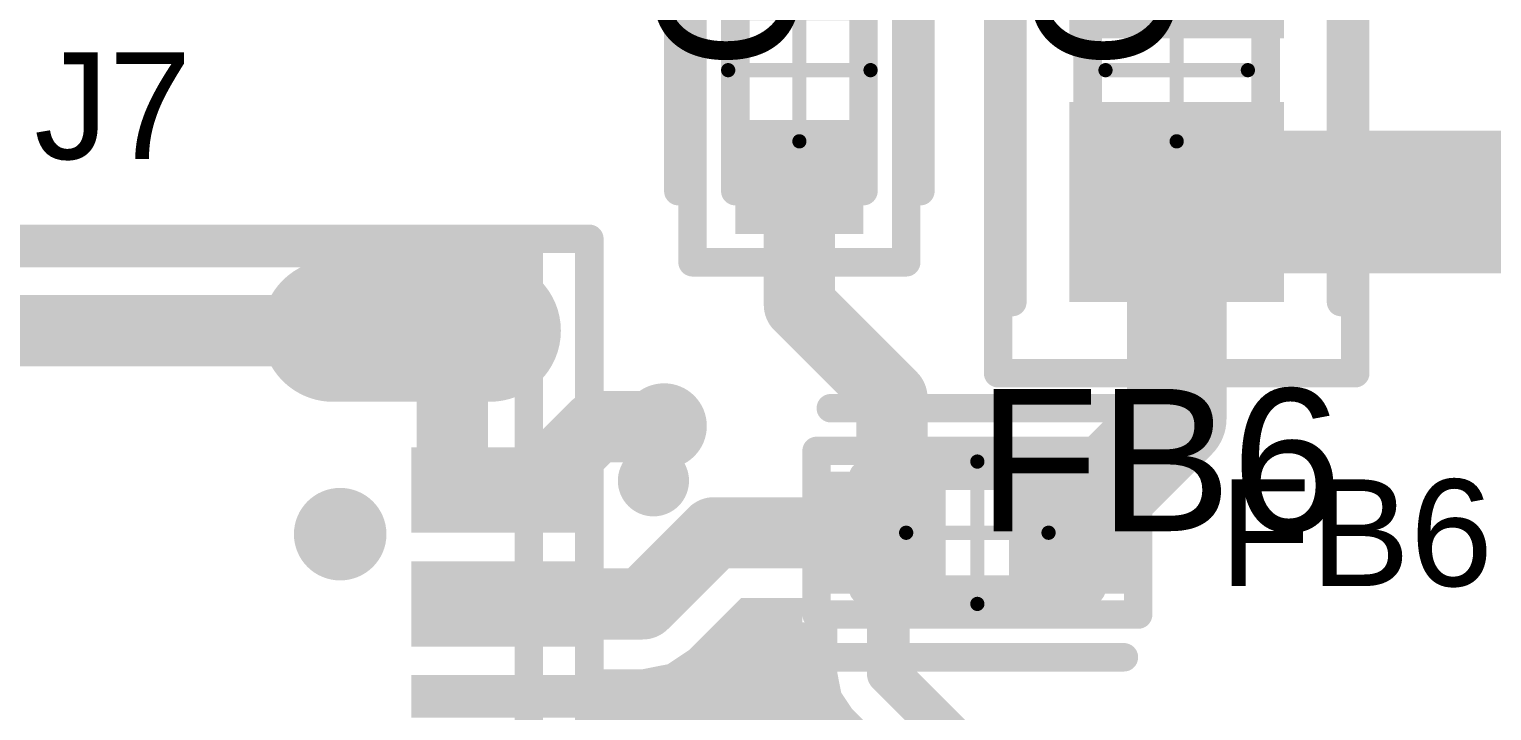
# Model space of a CAD drawing. Header units: inches. Extents: x -3 to 191, y -18 to 93.
# Drawn here: x 4.69 to 14.96, y 33.45 to 38.24 of the extents above; entities that cross this region are included whole.
import ezdxf

# ---------------------------------------------------------------- set-up
doc = ezdxf.new("R2010")
doc.units = ezdxf.units.IN
for name, color, linetype in [('Bottom Layer', 5, 'Continuous'), ('Bottom Solder', 6, 'Continuous'), ('GND 1', 90, 'Continuous'), ('GND 2', 156, 'Continuous'), ('Multi-Layer', 9, 'Continuous'), ('Pad Holes', 156, 'Continuous'), ('PWR', 16, 'Continuous'), ('Signal L4', 76, 'Continuous'), ('Top 3D Body', 56, 'Continuous'), ('Top Assembly', 216, 'Continuous'), ('Top Component Center', 56, 'Continuous'), ('Top Courtyard', 56, 'Continuous'), ('Top Layer', 1, 'Continuous'), ('Top Overlay', 2, 'Continuous'), ('Top Paste', 8, 'Continuous'), ('Top Solder', 216, 'Continuous'), ('Via Holes', 16, 'Continuous')]:
    doc.layers.add(name, color=color, linetype=linetype)
doc.styles.add('Arial', font='', dxfattribs={"height": 0.2})
doc.styles.get('Arial').set_extended_font_data('Arial')

# ---------------------------------------------------------------- blocks, each defined once
blk = doc.blocks.new('FP_USB4105_GF_A_MFG_318')
at = {"layer": 'Bottom Layer'}
h = blk.add_hatch(color=5, dxfattribs=at)
edge = h.paths.add_edge_path()
edge.add_arc((-4.32000025, 3.564999219999999), 0.499999, 90, 180)
edge.add_line((-4.81999925, 3.564999219999999), (-4.81999925, 2.46499634))
edge.add_arc((-4.32000025, 2.46499634), 0.499999, 180, 270)
edge.add_line((-4.32000025, 1.96499734), (-4.31999771, 1.96499734))
edge.add_arc((-4.31999771, 2.46499634), 0.499999, 270, 360)
edge.add_line((-3.81999871, 2.46499634), (-3.81999871, 3.564999219999999))
edge.add_arc((-4.31999771, 3.564999219999999), 0.499999, 0, 90)
edge.add_line((-4.31999771, 4.06499822), (-4.32000025, 4.06499822))
h = blk.add_hatch(color=5, dxfattribs=at)
edge = h.paths.add_edge_path()
edge.add_arc((-2.8899993, 2.51499878), 0.32500062, 0, 360)
at = {"layer": 'Bottom Solder'}
h = blk.add_hatch(color=6, dxfattribs=at)
edge = h.paths.add_edge_path()
edge.add_arc((-4.32000025, 3.564999219999999), 0.499999, 90, 180)
edge.add_line((-4.81999925, 3.564999219999999), (-4.81999925, 2.46499634))
edge.add_arc((-4.32000025, 2.46499634), 0.499999, 180, 270)
edge.add_line((-4.32000025, 1.96499734), (-4.31999771, 1.96499734))
edge.add_arc((-4.31999771, 2.46499634), 0.499999, 270, 360)
edge.add_line((-3.81999871, 2.46499634), (-3.81999871, 3.564999219999999))
edge.add_arc((-4.31999771, 3.564999219999999), 0.499999, 0, 90)
edge.add_line((-4.31999771, 4.06499822), (-4.32000025, 4.06499822))
h = blk.add_hatch(color=6, dxfattribs=at)
edge = h.paths.add_edge_path()
edge.add_arc((-2.8899993, 2.51499878), 0.32500062, 0, 360)
at = {"layer": 'GND 1'}
h = blk.add_hatch(color=90, dxfattribs=at)
edge = h.paths.add_edge_path()
edge.add_arc((-4.32000025, 3.564999219999999), 0.499999, 90, 180)
edge.add_line((-4.81999925, 3.564999219999999), (-4.81999925, 2.46499634))
edge.add_arc((-4.32000025, 2.46499634), 0.499999, 180, 270)
edge.add_line((-4.32000025, 1.96499734), (-4.31999771, 1.96499734))
edge.add_arc((-4.31999771, 2.46499634), 0.499999, 270, 360)
edge.add_line((-3.81999871, 2.46499634), (-3.81999871, 3.564999219999999))
edge.add_arc((-4.31999771, 3.564999219999999), 0.499999, 0, 90)
edge.add_line((-4.31999771, 4.06499822), (-4.32000025, 4.06499822))
h = blk.add_hatch(color=90, dxfattribs=at)
edge = h.paths.add_edge_path()
edge.add_arc((-2.8899993, 2.51499878), 0.32500062, 0, 360)
at = {"layer": 'GND 2'}
h = blk.add_hatch(color=156, dxfattribs=at)
edge = h.paths.add_edge_path()
edge.add_arc((-4.32000025, 3.564999219999999), 0.499999, 90, 180)
edge.add_line((-4.81999925, 3.564999219999999), (-4.81999925, 2.46499634))
edge.add_arc((-4.32000025, 2.46499634), 0.499999, 180, 270)
edge.add_line((-4.32000025, 1.96499734), (-4.31999771, 1.96499734))
edge.add_arc((-4.31999771, 2.46499634), 0.499999, 270, 360)
edge.add_line((-3.81999871, 2.46499634), (-3.81999871, 3.564999219999999))
edge.add_arc((-4.31999771, 3.564999219999999), 0.499999, 0, 90)
edge.add_line((-4.31999771, 4.06499822), (-4.32000025, 4.06499822))
h = blk.add_hatch(color=156, dxfattribs=at)
edge = h.paths.add_edge_path()
edge.add_arc((-2.8899993, 2.51499878), 0.32500062, 0, 360)
at = {"layer": 'Multi-Layer'}
h = blk.add_hatch(color=9, dxfattribs=at)
edge = h.paths.add_edge_path()
edge.add_arc((-4.32000025, 3.564999219999999), 0.499999, 90, 180)
edge.add_line((-4.81999925, 3.564999219999999), (-4.81999925, 2.46499634))
edge.add_arc((-4.32000025, 2.46499634), 0.499999, 180, 270)
edge.add_line((-4.32000025, 1.96499734), (-4.31999771, 1.96499734))
edge.add_arc((-4.31999771, 2.46499634), 0.499999, 270, 360)
edge.add_line((-3.81999871, 2.46499634), (-3.81999871, 3.564999219999999))
edge.add_arc((-4.31999771, 3.564999219999999), 0.499999, 0, 90)
edge.add_line((-4.31999771, 4.06499822), (-4.32000025, 4.06499822))
h = blk.add_hatch(color=9, dxfattribs=at)
edge = h.paths.add_edge_path()
edge.add_arc((-2.8899993, 2.51499878), 0.32500062, 0, 360)
at = {"layer": 'Pad Holes'}
h = blk.add_hatch(color=7, dxfattribs=at)
edge = h.paths.add_edge_path()
edge.add_arc((-4.319998979999999, 2.46499761), 0.2999994, 180, 360)
edge.add_line((-4.01999958, 2.46499761), (-4.01999958, 3.56499795))
edge.add_arc((-4.319998979999999, 3.56499795), 0.2999994, 0, 180)
edge.add_line((-4.619998379999999, 3.56499795), (-4.619998379999999, 2.46499761))
h = blk.add_hatch(color=7, dxfattribs=at)
edge = h.paths.add_edge_path()
edge.add_arc((-2.8899993, 2.51499878), 0.32500062, 0, 360)
at = {"layer": 'PWR'}
h = blk.add_hatch(color=16, dxfattribs=at)
edge = h.paths.add_edge_path()
edge.add_arc((-4.32000025, 3.564999219999999), 0.499999, 90, 180)
edge.add_line((-4.81999925, 3.564999219999999), (-4.81999925, 2.46499634))
edge.add_arc((-4.32000025, 2.46499634), 0.499999, 180, 270)
edge.add_line((-4.32000025, 1.96499734), (-4.31999771, 1.96499734))
edge.add_arc((-4.31999771, 2.46499634), 0.499999, 270, 360)
edge.add_line((-3.81999871, 2.46499634), (-3.81999871, 3.564999219999999))
edge.add_arc((-4.31999771, 3.564999219999999), 0.499999, 0, 90)
edge.add_line((-4.31999771, 4.06499822), (-4.32000025, 4.06499822))
h = blk.add_hatch(color=16, dxfattribs=at)
edge = h.paths.add_edge_path()
edge.add_arc((-2.8899993, 2.51499878), 0.32500062, 0, 360)
at = {"layer": 'Signal L4'}
h = blk.add_hatch(color=76, dxfattribs=at)
edge = h.paths.add_edge_path()
edge.add_arc((-4.32000025, 3.564999219999999), 0.499999, 90, 180)
edge.add_line((-4.81999925, 3.564999219999999), (-4.81999925, 2.46499634))
edge.add_arc((-4.32000025, 2.46499634), 0.499999, 180, 270)
edge.add_line((-4.32000025, 1.96499734), (-4.31999771, 1.96499734))
edge.add_arc((-4.31999771, 2.46499634), 0.499999, 270, 360)
edge.add_line((-3.81999871, 2.46499634), (-3.81999871, 3.564999219999999))
edge.add_arc((-4.31999771, 3.564999219999999), 0.499999, 0, 90)
edge.add_line((-4.31999771, 4.06499822), (-4.32000025, 4.06499822))
h = blk.add_hatch(color=76, dxfattribs=at)
edge = h.paths.add_edge_path()
edge.add_arc((-2.8899993, 2.51499878), 0.32500062, 0, 360)
at = {"layer": 'Top Layer'}
for points in [[(-3.50000062, 4.165000559999999), (-2.90000182, 4.165000559999999), (-2.90000182, 3.01500032), (-3.50000062, 3.01500032)], [(-2.69999968, 4.165000559999999), (-2.10000088, 4.165000559999999), (-2.10000088, 3.01500032), (-2.69999968, 3.01500032)], [(-1.89999874, 4.165000559999999), (-1.59999934, 4.165000559999999), (-1.59999934, 3.01500032), (-1.89999874, 3.01500032)]]:
    blk.add_hatch(color=1, dxfattribs=at).paths.add_polyline_path(points)
h = blk.add_hatch(color=1, dxfattribs=at)
edge = h.paths.add_edge_path()
edge.add_arc((-4.32000025, 3.564999219999999), 0.499999, 90, 180)
edge.add_line((-4.81999925, 3.564999219999999), (-4.81999925, 2.46499634))
edge.add_arc((-4.32000025, 2.46499634), 0.499999, 180, 270)
edge.add_line((-4.32000025, 1.96499734), (-4.31999771, 1.96499734))
edge.add_arc((-4.31999771, 2.46499634), 0.499999, 270, 360)
edge.add_line((-3.81999871, 2.46499634), (-3.81999871, 3.564999219999999))
edge.add_arc((-4.31999771, 3.564999219999999), 0.499999, 0, 90)
edge.add_line((-4.31999771, 4.06499822), (-4.32000025, 4.06499822))
h = blk.add_hatch(color=1, dxfattribs=at)
edge = h.paths.add_edge_path()
edge.add_arc((-2.8899993, 2.51499878), 0.32500062, 0, 360)
at = {"layer": 'Top Paste'}
for points in [[(-3.50000062, 4.165000559999999), (-2.90000182, 4.165000559999999), (-2.90000182, 3.01500032), (-3.50000062, 3.01500032)], [(-2.69999968, 4.165000559999999), (-2.10000088, 4.165000559999999), (-2.10000088, 3.01500032), (-2.69999968, 3.01500032)], [(-1.89999874, 4.165000559999999), (-1.59999934, 4.165000559999999), (-1.59999934, 3.01500032), (-1.89999874, 3.01500032)]]:
    blk.add_hatch(color=8, dxfattribs=at).paths.add_polyline_path(points)
at = {"layer": 'Top Solder'}
for points in [[(-3.50000062, 4.165000559999999), (-2.90000182, 4.165000559999999), (-2.90000182, 3.01500032), (-3.50000062, 3.01500032)], [(-2.69999968, 4.165000559999999), (-2.10000088, 4.165000559999999), (-2.10000088, 3.01500032), (-2.69999968, 3.01500032)], [(-1.89999874, 4.165000559999999), (-1.59999934, 4.165000559999999), (-1.59999934, 3.01500032), (-1.89999874, 3.01500032)]]:
    blk.add_hatch(color=216, dxfattribs=at).paths.add_polyline_path(points)
h = blk.add_hatch(color=216, dxfattribs=at)
edge = h.paths.add_edge_path()
edge.add_arc((-4.32000025, 3.564999219999999), 0.499999, 90, 180)
edge.add_line((-4.81999925, 3.564999219999999), (-4.81999925, 2.46499634))
edge.add_arc((-4.32000025, 2.46499634), 0.499999, 180, 270)
edge.add_line((-4.32000025, 1.96499734), (-4.31999771, 1.96499734))
edge.add_arc((-4.31999771, 2.46499634), 0.499999, 270, 360)
edge.add_line((-3.81999871, 2.46499634), (-3.81999871, 3.564999219999999))
edge.add_arc((-4.31999771, 3.564999219999999), 0.499999, 0, 90)
edge.add_line((-4.31999771, 4.06499822), (-4.32000025, 4.06499822))
h = blk.add_hatch(color=216, dxfattribs=at)
edge = h.paths.add_edge_path()
edge.add_arc((-2.8899993, 2.51499878), 0.32500062, 0, 360)
at = {"layer": 'Top 3D Body'}
for points in [[(-4.86499916, -3.83999994, 0.1999996, 0.1999996, 0), (-4.86499916, 3.83999994, 0.1999996, 0.1999996, 0)], [(4.86499916, 3.83999994, 0.1999996, 0.1999996, 0), (-4.86499916, 3.83999994, 0.1999996, 0.1999996, 0)]]:
    blk.add_lwpolyline(points, format="xyseb", dxfattribs=at)
blk.add_lwpolyline([(-4.91499906, 3.83999994, 0.0999998, 0.0999998, 1), (-4.81499926, 3.83999994, 0.0999998, 0.0999998, 1)], format="xyseb", close=True, dxfattribs=at)
blk.add_lwpolyline([(-4.91499906, 3.83999994, 0.0999998, 0.0999998, 1), (-4.81499926, 3.83999994, 0.0999998, 0.0999998, 1)], format="xyseb", close=True, dxfattribs=at)
at = {"layer": 'Top Assembly'}
for points in [[(-4.964998959999999, -3.93999974, 0.1999996, 0.1999996, 0), (-4.964998959999999, 4.265000359999999, 0.1999996, 0.1999996, 0)], [(4.964998959999999, 4.265000359999999, 0.1999996, 0.1999996, 0), (-4.964998959999999, 4.265000359999999, 0.1999996, 0.1999996, 0)]]:
    blk.add_lwpolyline(points, format="xyseb", dxfattribs=at)
blk.add_lwpolyline([(-5.01499886, 4.265000359999999, 0.0999998, 0.0999998, 1), (-4.91499906, 4.265000359999999, 0.0999998, 0.0999998, 1)], format="xyseb", close=True, dxfattribs=at)
blk.add_lwpolyline([(-5.01499886, 4.265000359999999, 0.0999998, 0.0999998, 1), (-4.91499906, 4.265000359999999, 0.0999998, 0.0999998, 1)], format="xyseb", close=True, dxfattribs=at)
at = {"layer": 'Top Courtyard'}
for points in [[(-4.964998959999999, -3.93999974, 0.1999996, 0.1999996, 0), (-4.964998959999999, 4.265000359999999, 0.1999996, 0.1999996, 0)], [(4.964998959999999, 4.265000359999999, 0.1999996, 0.1999996, 0), (-4.964998959999999, 4.265000359999999, 0.1999996, 0.1999996, 0)]]:
    blk.add_lwpolyline(points, format="xyseb", dxfattribs=at)
blk.add_lwpolyline([(-5.01499886, 4.265000359999999, 0.0999998, 0.0999998, 1), (-4.91499906, 4.265000359999999, 0.0999998, 0.0999998, 1)], format="xyseb", close=True, dxfattribs=at)
blk.add_lwpolyline([(-5.01499886, 4.265000359999999, 0.0999998, 0.0999998, 1), (-4.91499906, 4.265000359999999, 0.0999998, 0.0999998, 1)], format="xyseb", close=True, dxfattribs=at)
at = {"layer": 'Top Overlay'}
for points in [[(-3.1399988, 4.71499946, 0.2499995, 0.2499995, 1), (-3.390000839999999, 4.71499946, 0.2499995, 0.2499995, 1)], [(-3.45250008, 4.71499946, 0.12499848, 0.12499848, 1), (-3.3275016, 4.71499946, 0.12499848, 0.12499848, 1)], [(-3.20249804, 4.71499946, 0.12499848, 0.12499848, 1), (-3.07749956, 4.71499946, 0.12499848, 0.12499848, 1)], [(-4.91499906, 1.58999936, 0.0999998, 0.0999998, 1), (-4.81499926, 1.58999936, 0.0999998, 0.0999998, 1)]]:
    blk.add_lwpolyline(points, format="xyseb", close=True, dxfattribs=at)
blk.add_lwpolyline([(-4.86499916, 0.10999978, 0.1999996, 0.1999996, 0), (-4.86499916, 1.58999936, 0.1999996, 0.1999996, 0)], format="xyseb", dxfattribs=at)
blk = doc.blocks.new('FP_MPZ1608_0_8_IPC_C_325')
at = {"layer": 'Top Layer'}
for points in [[(-1.02911021, 0.4291101399999999), (-0.22305391, 0.4291101399999999), (-0.22305391, -0.4291101399999999), (-1.02911021, -0.4291101399999999)], [(0.22305391, 0.4291101399999999), (1.02911021, 0.4291101399999999), (1.02911021, -0.4291101399999999), (0.22305391, -0.4291101399999999)]]:
    blk.add_hatch(color=1, dxfattribs=at).paths.add_polyline_path(points)
at = {"layer": 'Top Paste'}
for points in [[(-1.02911021, 0.4291101399999999), (-0.22305391, 0.4291101399999999), (-0.22305391, -0.4291101399999999), (-1.02911021, -0.4291101399999999)], [(0.22305391, 0.4291101399999999), (1.02911021, 0.4291101399999999), (1.02911021, -0.4291101399999999), (0.22305391, -0.4291101399999999)]]:
    blk.add_hatch(color=8, dxfattribs=at).paths.add_polyline_path(points)
at = {"layer": 'Top Solder'}
for points in [[(-1.02911021, 0.4291101399999999), (-0.22305391, 0.4291101399999999), (-0.22305391, -0.4291101399999999), (-1.02911021, -0.4291101399999999)], [(0.22305391, 0.4291101399999999), (1.02911021, 0.4291101399999999), (1.02911021, -0.4291101399999999), (0.22305391, -0.4291101399999999)]]:
    blk.add_hatch(color=216, dxfattribs=at).paths.add_polyline_path(points)
at = {"layer": 'Top 3D Body'}
for points in [[(-0.8000009399999999, 0.3999992, 0.1999996, 0.1999996, 0), (0.8000009399999999, 0.3999992, 0.1999996, 0.1999996, 0)], [(-0.8000009399999999, -0.3999992, 0.1999996, 0.1999996, 0), (-0.8000009399999999, 0.3999992, 0.1999996, 0.1999996, 0)], [(0.8000009399999999, -0.3999992, 0.1999996, 0.1999996, 0), (0.8000009399999999, 0.3999992, 0.1999996, 0.1999996, 0)], [(-0.8000009399999999, -0.3999992, 0.1999996, 0.1999996, 0), (0.8000009399999999, -0.3999992, 0.1999996, 0.1999996, 0)]]:
    blk.add_lwpolyline(points, format="xyseb", dxfattribs=at)
for points in [[(-0.8500008399999999, 0.3999992, 0.0999998, 0.0999998, 1), (-0.75000104, 0.3999992, 0.0999998, 0.0999998, 1)], [(-0.8500008399999999, 0.3999992, 0.0999998, 0.0999998, 1), (-0.75000104, 0.3999992, 0.0999998, 0.0999998, 1)], [(0.75000104, 0.3999992, 0.0999998, 0.0999998, 1), (0.8500008399999999, 0.3999992, 0.0999998, 0.0999998, 1)], [(0.75000104, 0.3999992, 0.0999998, 0.0999998, 1), (0.8500008399999999, 0.3999992, 0.0999998, 0.0999998, 1)], [(-0.8500008399999999, -0.3999992, 0.0999998, 0.0999998, 1), (-0.75000104, -0.3999992, 0.0999998, 0.0999998, 1)], [(-0.8500008399999999, -0.3999992, 0.0999998, 0.0999998, 1), (-0.75000104, -0.3999992, 0.0999998, 0.0999998, 1)], [(0.75000104, -0.3999992, 0.0999998, 0.0999998, 1), (0.8500008399999999, -0.3999992, 0.0999998, 0.0999998, 1)], [(0.75000104, -0.3999992, 0.0999998, 0.0999998, 1), (0.8500008399999999, -0.3999992, 0.0999998, 0.0999998, 1)]]:
    blk.add_lwpolyline(points, format="xyseb", close=True, dxfattribs=at)
at = {"layer": 'Top Assembly'}
for points in [[(-1.12910874, 0.57500012, 0.1999996, 0.1999996, 0), (1.12910874, 0.57500012, 0.1999996, 0.1999996, 0)], [(-1.12910874, -0.57500012, 0.1999996, 0.1999996, 0), (-1.12910874, 0.57500012, 0.1999996, 0.1999996, 0)], [(1.12910874, -0.57500012, 0.1999996, 0.1999996, 0), (1.12910874, 0.57500012, 0.1999996, 0.1999996, 0)], [(-1.12910874, -0.57500012, 0.1999996, 0.1999996, 0), (1.12910874, -0.57500012, 0.1999996, 0.1999996, 0)]]:
    blk.add_lwpolyline(points, format="xyseb", dxfattribs=at)
for points in [[(-1.17910864, 0.57500012, 0.0999998, 0.0999998, 1), (-1.07910884, 0.57500012, 0.0999998, 0.0999998, 1)], [(-1.17910864, 0.57500012, 0.0999998, 0.0999998, 1), (-1.07910884, 0.57500012, 0.0999998, 0.0999998, 1)], [(1.07910884, 0.57500012, 0.0999998, 0.0999998, 1), (1.17910864, 0.57500012, 0.0999998, 0.0999998, 1)], [(1.07910884, 0.57500012, 0.0999998, 0.0999998, 1), (1.17910864, 0.57500012, 0.0999998, 0.0999998, 1)], [(-1.17910864, -0.57500012, 0.0999998, 0.0999998, 1), (-1.07910884, -0.57500012, 0.0999998, 0.0999998, 1)], [(-1.17910864, -0.57500012, 0.0999998, 0.0999998, 1), (-1.07910884, -0.57500012, 0.0999998, 0.0999998, 1)], [(1.07910884, -0.57500012, 0.0999998, 0.0999998, 1), (1.17910864, -0.57500012, 0.0999998, 0.0999998, 1)], [(1.07910884, -0.57500012, 0.0999998, 0.0999998, 1), (1.17910864, -0.57500012, 0.0999998, 0.0999998, 1)]]:
    blk.add_lwpolyline(points, format="xyseb", close=True, dxfattribs=at)
at = {"layer": 'Top Component Center'}
for points in [[(0, -0.499999, 0.0999998, 0.0999998, 0), (0, 0.499999, 0.0999998, 0.0999998, 0)], [(-0.499999, 0, 0.0999998, 0.0999998, 0), (0.499999, 0, 0.0999998, 0.0999998, 0)]]:
    blk.add_lwpolyline(points, format="xyseb", dxfattribs=at)
for points in [[(-0.02499868, 0.499999, 0.0499999, 0.0499999, 1), (0.02499868, 0.499999, 0.0499999, 0.0499999, 1)], [(-0.5249976799999999, 0, 0.0499999, 0.0499999, 1), (-0.47500032, 0, 0.0499999, 0.0499999, 1)], [(0.47500032, 0, 0.0499999, 0.0499999, 1), (0.5249976799999999, 0, 0.0499999, 0.0499999, 1)], [(-0.02499868, -0.499999, 0.0499999, 0.0499999, 1), (0.02499868, -0.499999, 0.0499999, 0.0499999, 1)]]:
    blk.add_lwpolyline(points, format="xyseb", close=True, dxfattribs=at)
at = {"layer": 'Top Courtyard'}
for points in [[(-1.12910874, 0.57500012, 0.1999996, 0.1999996, 0), (1.12910874, 0.57500012, 0.1999996, 0.1999996, 0)], [(-1.12910874, -0.57500012, 0.1999996, 0.1999996, 0), (-1.12910874, 0.57500012, 0.1999996, 0.1999996, 0)], [(1.12910874, -0.57500012, 0.1999996, 0.1999996, 0), (1.12910874, 0.57500012, 0.1999996, 0.1999996, 0)], [(-1.12910874, -0.57500012, 0.1999996, 0.1999996, 0), (1.12910874, -0.57500012, 0.1999996, 0.1999996, 0)]]:
    blk.add_lwpolyline(points, format="xyseb", dxfattribs=at)
for points in [[(-1.17910864, 0.57500012, 0.0999998, 0.0999998, 1), (-1.07910884, 0.57500012, 0.0999998, 0.0999998, 1)], [(-1.17910864, 0.57500012, 0.0999998, 0.0999998, 1), (-1.07910884, 0.57500012, 0.0999998, 0.0999998, 1)], [(1.07910884, 0.57500012, 0.0999998, 0.0999998, 1), (1.17910864, 0.57500012, 0.0999998, 0.0999998, 1)], [(1.07910884, 0.57500012, 0.0999998, 0.0999998, 1), (1.17910864, 0.57500012, 0.0999998, 0.0999998, 1)], [(-1.17910864, -0.57500012, 0.0999998, 0.0999998, 1), (-1.07910884, -0.57500012, 0.0999998, 0.0999998, 1)], [(-1.17910864, -0.57500012, 0.0999998, 0.0999998, 1), (-1.07910884, -0.57500012, 0.0999998, 0.0999998, 1)], [(1.07910884, -0.57500012, 0.0999998, 0.0999998, 1), (1.17910864, -0.57500012, 0.0999998, 0.0999998, 1)], [(1.07910884, -0.57500012, 0.0999998, 0.0999998, 1), (1.17910864, -0.57500012, 0.0999998, 0.0999998, 1)]]:
    blk.add_lwpolyline(points, format="xyseb", close=True, dxfattribs=at)
at = {"layer": 'Top Overlay'}
for points in [[(-1.02910894, 0.87499952, 0.1999996, 0.1999996, 0), (1.02910894, 0.87499952, 0.1999996, 0.1999996, 0)], [(-1.02910894, -0.87499952, 0.1999996, 0.1999996, 0), (1.02910894, -0.87499952, 0.1999996, 0.1999996, 0)]]:
    blk.add_lwpolyline(points, format="xyseb", dxfattribs=at)
for points in [[(-1.07910884, 0.87499952, 0.0999998, 0.0999998, 1), (-0.97910904, 0.87499952, 0.0999998, 0.0999998, 1)], [(0.97910904, 0.87499952, 0.0999998, 0.0999998, 1), (1.07910884, 0.87499952, 0.0999998, 0.0999998, 1)], [(-1.07910884, -0.87499952, 0.0999998, 0.0999998, 1), (-0.97910904, -0.87499952, 0.0999998, 0.0999998, 1)], [(0.97910904, -0.87499952, 0.0999998, 0.0999998, 1), (1.07910884, -0.87499952, 0.0999998, 0.0999998, 1)]]:
    blk.add_lwpolyline(points, format="xyseb", close=True, dxfattribs=at)
at = {"layer": 'Top Assembly', "style": 'Arial'}
blk.add_text('FB6', height=1.00000054, rotation=360, dxfattribs=at).set_placement((-1.27e-05, 0.01108202))
blk = doc.blocks.new('FP_GRM21B_0_15_IPC_A_452')
at = {"layer": 'Top Layer'}
for points in [[(-1.62911155, 0.7541094899999999), (-0.22337649, 0.7541094899999999), (-0.22337649, -0.7541094899999999), (-1.62911155, -0.7541094899999999)], [(0.22337649, 0.7541094899999999), (1.62911155, 0.7541094899999999), (1.62911155, -0.7541094899999999), (0.22337649, -0.7541094899999999)]]:
    blk.add_hatch(color=1, dxfattribs=at).paths.add_polyline_path(points)
at = {"layer": 'Top Paste'}
for points in [[(-1.62911155, 0.7541094899999999), (-0.22337649, 0.7541094899999999), (-0.22337649, -0.7541094899999999), (-1.62911155, -0.7541094899999999)], [(0.22337649, 0.7541094899999999), (1.62911155, 0.7541094899999999), (1.62911155, -0.7541094899999999), (0.22337649, -0.7541094899999999)]]:
    blk.add_hatch(color=8, dxfattribs=at).paths.add_polyline_path(points)
at = {"layer": 'Top Solder'}
for points in [[(-1.62911155, 0.7541094899999999), (-0.22337649, 0.7541094899999999), (-0.22337649, -0.7541094899999999), (-1.62911155, -0.7541094899999999)], [(0.22337649, 0.7541094899999999), (1.62911155, 0.7541094899999999), (1.62911155, -0.7541094899999999), (0.22337649, -0.7541094899999999)]]:
    blk.add_hatch(color=216, dxfattribs=at).paths.add_polyline_path(points)
at = {"layer": 'Top 3D Body'}
for points in [[(-1.00000054, 0.62500002, 0.1999996, 0.1999996, 0), (1.00000054, 0.62500002, 0.1999996, 0.1999996, 0)], [(-1.00000054, 0.62500002, 0.1999996, 0.1999996, 0), (-1.00000054, -0.62500002, 0.1999996, 0.1999996, 0)], [(1.00000054, 0.62500002, 0.1999996, 0.1999996, 0), (1.00000054, -0.62500002, 0.1999996, 0.1999996, 0)], [(-1.00000054, -0.62500002, 0.1999996, 0.1999996, 0), (1.00000054, -0.62500002, 0.1999996, 0.1999996, 0)]]:
    blk.add_lwpolyline(points, format="xyseb", dxfattribs=at)
for points in [[(-1.05000044, 0.62500002, 0.0999998, 0.0999998, 1), (-0.95000064, 0.62500002, 0.0999998, 0.0999998, 1)], [(-1.05000044, 0.62500002, 0.0999998, 0.0999998, 1), (-0.95000064, 0.62500002, 0.0999998, 0.0999998, 1)], [(0.95000064, 0.62500002, 0.0999998, 0.0999998, 1), (1.05000044, 0.62500002, 0.0999998, 0.0999998, 1)], [(0.95000064, 0.62500002, 0.0999998, 0.0999998, 1), (1.05000044, 0.62500002, 0.0999998, 0.0999998, 1)], [(-1.05000044, -0.62500002, 0.0999998, 0.0999998, 1), (-0.95000064, -0.62500002, 0.0999998, 0.0999998, 1)], [(-1.05000044, -0.62500002, 0.0999998, 0.0999998, 1), (-0.95000064, -0.62500002, 0.0999998, 0.0999998, 1)], [(0.95000064, -0.62500002, 0.0999998, 0.0999998, 1), (1.05000044, -0.62500002, 0.0999998, 0.0999998, 1)], [(0.95000064, -0.62500002, 0.0999998, 0.0999998, 1), (1.05000044, -0.62500002, 0.0999998, 0.0999998, 1)]]:
    blk.add_lwpolyline(points, format="xyseb", close=True, dxfattribs=at)
at = {"layer": 'Top Assembly'}
for points in [[(-2.12910928, 1.25410976, 0.1999996, 0.1999996, 0), (2.12910928, 1.25410976, 0.1999996, 0.1999996, 0)], [(-2.12910928, 1.25410976, 0.1999996, 0.1999996, 0), (-2.12910928, -1.25410976, 0.1999996, 0.1999996, 0)], [(2.12910928, 1.25410976, 0.1999996, 0.1999996, 0), (2.12910928, -1.25410976, 0.1999996, 0.1999996, 0)], [(-2.12910928, -1.25410976, 0.1999996, 0.1999996, 0), (2.12910928, -1.25410976, 0.1999996, 0.1999996, 0)]]:
    blk.add_lwpolyline(points, format="xyseb", dxfattribs=at)
for points in [[(-2.17910918, 1.25410976, 0.0999998, 0.0999998, 1), (-2.07910938, 1.25410976, 0.0999998, 0.0999998, 1)], [(-2.17910918, 1.25410976, 0.0999998, 0.0999998, 1), (-2.07910938, 1.25410976, 0.0999998, 0.0999998, 1)], [(2.07910938, 1.25410976, 0.0999998, 0.0999998, 1), (2.17910918, 1.25410976, 0.0999998, 0.0999998, 1)], [(2.07910938, 1.25410976, 0.0999998, 0.0999998, 1), (2.17910918, 1.25410976, 0.0999998, 0.0999998, 1)], [(-2.17910918, -1.25410976, 0.0999998, 0.0999998, 1), (-2.07910938, -1.25410976, 0.0999998, 0.0999998, 1)], [(-2.17910918, -1.25410976, 0.0999998, 0.0999998, 1), (-2.07910938, -1.25410976, 0.0999998, 0.0999998, 1)], [(2.07910938, -1.25410976, 0.0999998, 0.0999998, 1), (2.17910918, -1.25410976, 0.0999998, 0.0999998, 1)], [(2.07910938, -1.25410976, 0.0999998, 0.0999998, 1), (2.17910918, -1.25410976, 0.0999998, 0.0999998, 1)]]:
    blk.add_lwpolyline(points, format="xyseb", close=True, dxfattribs=at)
at = {"layer": 'Top Component Center'}
for points in [[(0, 0.499999, 0.0999998, 0.0999998, 0), (0, -0.499999, 0.0999998, 0.0999998, 0)], [(-0.499999, 0, 0.0999998, 0.0999998, 0), (0.499999, 0, 0.0999998, 0.0999998, 0)]]:
    blk.add_lwpolyline(points, format="xyseb", dxfattribs=at)
for points in [[(-0.02499868, 0.499999, 0.0499999, 0.0499999, 1), (0.02499868, 0.499999, 0.0499999, 0.0499999, 1)], [(-0.5249976799999999, 0, 0.0499999, 0.0499999, 1), (-0.47500032, 0, 0.0499999, 0.0499999, 1)], [(0.47500032, 0, 0.0499999, 0.0499999, 1), (0.5249976799999999, 0, 0.0499999, 0.0499999, 1)], [(-0.02499868, -0.499999, 0.0499999, 0.0499999, 1), (0.02499868, -0.499999, 0.0499999, 0.0499999, 1)]]:
    blk.add_lwpolyline(points, format="xyseb", close=True, dxfattribs=at)
at = {"layer": 'Top Courtyard'}
for points in [[(-2.12910928, 1.25410976, 0.1999996, 0.1999996, 0), (2.12910928, 1.25410976, 0.1999996, 0.1999996, 0)], [(-2.12910928, 1.25410976, 0.1999996, 0.1999996, 0), (-2.12910928, -1.25410976, 0.1999996, 0.1999996, 0)], [(2.12910928, 1.25410976, 0.1999996, 0.1999996, 0), (2.12910928, -1.25410976, 0.1999996, 0.1999996, 0)], [(-2.12910928, -1.25410976, 0.1999996, 0.1999996, 0), (2.12910928, -1.25410976, 0.1999996, 0.1999996, 0)]]:
    blk.add_lwpolyline(points, format="xyseb", dxfattribs=at)
for points in [[(-2.17910918, 1.25410976, 0.0999998, 0.0999998, 1), (-2.07910938, 1.25410976, 0.0999998, 0.0999998, 1)], [(-2.17910918, 1.25410976, 0.0999998, 0.0999998, 1), (-2.07910938, 1.25410976, 0.0999998, 0.0999998, 1)], [(2.07910938, 1.25410976, 0.0999998, 0.0999998, 1), (2.17910918, 1.25410976, 0.0999998, 0.0999998, 1)], [(2.07910938, 1.25410976, 0.0999998, 0.0999998, 1), (2.17910918, 1.25410976, 0.0999998, 0.0999998, 1)], [(-2.17910918, -1.25410976, 0.0999998, 0.0999998, 1), (-2.07910938, -1.25410976, 0.0999998, 0.0999998, 1)], [(-2.17910918, -1.25410976, 0.0999998, 0.0999998, 1), (-2.07910938, -1.25410976, 0.0999998, 0.0999998, 1)], [(2.07910938, -1.25410976, 0.0999998, 0.0999998, 1), (2.17910918, -1.25410976, 0.0999998, 0.0999998, 1)], [(2.07910938, -1.25410976, 0.0999998, 0.0999998, 1), (2.17910918, -1.25410976, 0.0999998, 0.0999998, 1)]]:
    blk.add_lwpolyline(points, format="xyseb", close=True, dxfattribs=at)
at = {"layer": 'Top Overlay'}
for points in [[(-1.62911028, 1.15410996, 0.1999996, 0.1999996, 0), (1.62911028, 1.15410996, 0.1999996, 0.1999996, 0)], [(-1.62911028, -1.15410996, 0.1999996, 0.1999996, 0), (1.62911028, -1.15410996, 0.1999996, 0.1999996, 0)]]:
    blk.add_lwpolyline(points, format="xyseb", dxfattribs=at)
for points in [[(-1.67911018, 1.15410996, 0.0999998, 0.0999998, 1), (-1.57911038, 1.15410996, 0.0999998, 0.0999998, 1)], [(1.57911038, 1.15410996, 0.0999998, 0.0999998, 1), (1.67911018, 1.15410996, 0.0999998, 0.0999998, 1)], [(-1.67911018, -1.15410996, 0.0999998, 0.0999998, 1), (-1.57911038, -1.15410996, 0.0999998, 0.0999998, 1)], [(1.57911038, -1.15410996, 0.0999998, 0.0999998, 1), (1.67911018, -1.15410996, 0.0999998, 0.0999998, 1)]]:
    blk.add_lwpolyline(points, format="xyseb", close=True, dxfattribs=at)
at = {"layer": 'Top Assembly', "style": 'Arial'}
blk.add_text('C73', height=1.00000054, dxfattribs=at).set_placement((-1.27e-05, 0.0110871))
blk = doc.blocks.new('FP_CC0603_DA_MFG_453')
at = {"layer": 'Top Layer'}
for points in [[(-1.15000151, 0.45000037), (-0.35000057, 0.45000037), (-0.35000057, -0.45000037), (-1.15000151, -0.45000037)], [(0.35000057, 0.45000037), (1.15000151, 0.45000037), (1.15000151, -0.45000037), (0.35000057, -0.45000037)]]:
    blk.add_hatch(color=1, dxfattribs=at).paths.add_polyline_path(points)
at = {"layer": 'Top Paste'}
for points in [[(-1.15000151, 0.45000037), (-0.35000057, 0.45000037), (-0.35000057, -0.45000037), (-1.15000151, -0.45000037)], [(0.35000057, 0.45000037), (1.15000151, 0.45000037), (1.15000151, -0.45000037), (0.35000057, -0.45000037)]]:
    blk.add_hatch(color=8, dxfattribs=at).paths.add_polyline_path(points)
at = {"layer": 'Top Solder'}
for points in [[(-1.15000151, 0.45000037), (-0.35000057, 0.45000037), (-0.35000057, -0.45000037), (-1.15000151, -0.45000037)], [(0.35000057, 0.45000037), (1.15000151, 0.45000037), (1.15000151, -0.45000037), (0.35000057, -0.45000037)]]:
    blk.add_hatch(color=216, dxfattribs=at).paths.add_polyline_path(points)
at = {"layer": 'Top 3D Body'}
for points in [[(-0.8500008399999999, 0.4499991, 0.1999996, 0.1999996, 0), (0.8500008399999999, 0.4499991, 0.1999996, 0.1999996, 0)], [(-0.8500008399999999, 0.4499991, 0.1999996, 0.1999996, 0), (-0.8500008399999999, -0.4499991, 0.1999996, 0.1999996, 0)], [(0.8500008399999999, 0.4499991, 0.1999996, 0.1999996, 0), (0.8500008399999999, -0.4499991, 0.1999996, 0.1999996, 0)], [(-0.8500008399999999, -0.4499991, 0.1999996, 0.1999996, 0), (0.8500008399999999, -0.4499991, 0.1999996, 0.1999996, 0)]]:
    blk.add_lwpolyline(points, format="xyseb", dxfattribs=at)
for points in [[(-0.90000074, 0.4499991, 0.0999998, 0.0999998, 1), (-0.8000009399999999, 0.4499991, 0.0999998, 0.0999998, 1)], [(-0.90000074, 0.4499991, 0.0999998, 0.0999998, 1), (-0.8000009399999999, 0.4499991, 0.0999998, 0.0999998, 1)], [(0.8000009399999999, 0.4499991, 0.0999998, 0.0999998, 1), (0.90000074, 0.4499991, 0.0999998, 0.0999998, 1)], [(0.8000009399999999, 0.4499991, 0.0999998, 0.0999998, 1), (0.90000074, 0.4499991, 0.0999998, 0.0999998, 1)], [(-0.90000074, -0.4499991, 0.0999998, 0.0999998, 1), (-0.8000009399999999, -0.4499991, 0.0999998, 0.0999998, 1)], [(-0.90000074, -0.4499991, 0.0999998, 0.0999998, 1), (-0.8000009399999999, -0.4499991, 0.0999998, 0.0999998, 1)], [(0.8000009399999999, -0.4499991, 0.0999998, 0.0999998, 1), (0.90000074, -0.4499991, 0.0999998, 0.0999998, 1)], [(0.8000009399999999, -0.4499991, 0.0999998, 0.0999998, 1), (0.90000074, -0.4499991, 0.0999998, 0.0999998, 1)]]:
    blk.add_lwpolyline(points, format="xyseb", close=True, dxfattribs=at)
at = {"layer": 'Top Assembly'}
for points in [[(-1.34999984, 0.75000104, 0.1999996, 0.1999996, 0), (1.34999984, 0.75000104, 0.1999996, 0.1999996, 0)], [(-1.34999984, 0.75000104, 0.1999996, 0.1999996, 0), (-1.34999984, -0.75000104, 0.1999996, 0.1999996, 0)], [(1.34999984, 0.75000104, 0.1999996, 0.1999996, 0), (1.34999984, -0.75000104, 0.1999996, 0.1999996, 0)], [(-1.34999984, -0.75000104, 0.1999996, 0.1999996, 0), (1.34999984, -0.75000104, 0.1999996, 0.1999996, 0)]]:
    blk.add_lwpolyline(points, format="xyseb", dxfattribs=at)
for points in [[(-1.39999974, 0.75000104, 0.0999998, 0.0999998, 1), (-1.29999994, 0.75000104, 0.0999998, 0.0999998, 1)], [(-1.39999974, 0.75000104, 0.0999998, 0.0999998, 1), (-1.29999994, 0.75000104, 0.0999998, 0.0999998, 1)], [(1.29999994, 0.75000104, 0.0999998, 0.0999998, 1), (1.39999974, 0.75000104, 0.0999998, 0.0999998, 1)], [(1.29999994, 0.75000104, 0.0999998, 0.0999998, 1), (1.39999974, 0.75000104, 0.0999998, 0.0999998, 1)], [(-1.39999974, -0.75000104, 0.0999998, 0.0999998, 1), (-1.29999994, -0.75000104, 0.0999998, 0.0999998, 1)], [(-1.39999974, -0.75000104, 0.0999998, 0.0999998, 1), (-1.29999994, -0.75000104, 0.0999998, 0.0999998, 1)], [(1.29999994, -0.75000104, 0.0999998, 0.0999998, 1), (1.39999974, -0.75000104, 0.0999998, 0.0999998, 1)], [(1.29999994, -0.75000104, 0.0999998, 0.0999998, 1), (1.39999974, -0.75000104, 0.0999998, 0.0999998, 1)]]:
    blk.add_lwpolyline(points, format="xyseb", close=True, dxfattribs=at)
at = {"layer": 'Top Component Center'}
for points in [[(0, 0.499999, 0.0999998, 0.0999998, 0), (0, -0.499999, 0.0999998, 0.0999998, 0)], [(-0.499999, 0, 0.0999998, 0.0999998, 0), (0.499999, 0, 0.0999998, 0.0999998, 0)]]:
    blk.add_lwpolyline(points, format="xyseb", dxfattribs=at)
for points in [[(-0.02499868, 0.499999, 0.0499999, 0.0499999, 1), (0.02499868, 0.499999, 0.0499999, 0.0499999, 1)], [(-0.5249976799999999, 0, 0.0499999, 0.0499999, 1), (-0.47500032, 0, 0.0499999, 0.0499999, 1)], [(0.47500032, 0, 0.0499999, 0.0499999, 1), (0.5249976799999999, 0, 0.0499999, 0.0499999, 1)], [(-0.02499868, -0.499999, 0.0499999, 0.0499999, 1), (0.02499868, -0.499999, 0.0499999, 0.0499999, 1)]]:
    blk.add_lwpolyline(points, format="xyseb", close=True, dxfattribs=at)
at = {"layer": 'Top Courtyard'}
for points in [[(-1.34999984, 0.75000104, 0.1999996, 0.1999996, 0), (1.34999984, 0.75000104, 0.1999996, 0.1999996, 0)], [(-1.34999984, 0.75000104, 0.1999996, 0.1999996, 0), (-1.34999984, -0.75000104, 0.1999996, 0.1999996, 0)], [(1.34999984, 0.75000104, 0.1999996, 0.1999996, 0), (1.34999984, -0.75000104, 0.1999996, 0.1999996, 0)], [(-1.34999984, -0.75000104, 0.1999996, 0.1999996, 0), (1.34999984, -0.75000104, 0.1999996, 0.1999996, 0)]]:
    blk.add_lwpolyline(points, format="xyseb", dxfattribs=at)
for points in [[(-1.39999974, 0.75000104, 0.0999998, 0.0999998, 1), (-1.29999994, 0.75000104, 0.0999998, 0.0999998, 1)], [(-1.39999974, 0.75000104, 0.0999998, 0.0999998, 1), (-1.29999994, 0.75000104, 0.0999998, 0.0999998, 1)], [(1.29999994, 0.75000104, 0.0999998, 0.0999998, 1), (1.39999974, 0.75000104, 0.0999998, 0.0999998, 1)], [(1.29999994, 0.75000104, 0.0999998, 0.0999998, 1), (1.39999974, 0.75000104, 0.0999998, 0.0999998, 1)], [(-1.39999974, -0.75000104, 0.0999998, 0.0999998, 1), (-1.29999994, -0.75000104, 0.0999998, 0.0999998, 1)], [(-1.39999974, -0.75000104, 0.0999998, 0.0999998, 1), (-1.29999994, -0.75000104, 0.0999998, 0.0999998, 1)], [(1.29999994, -0.75000104, 0.0999998, 0.0999998, 1), (1.39999974, -0.75000104, 0.0999998, 0.0999998, 1)], [(1.29999994, -0.75000104, 0.0999998, 0.0999998, 1), (1.39999974, -0.75000104, 0.0999998, 0.0999998, 1)]]:
    blk.add_lwpolyline(points, format="xyseb", close=True, dxfattribs=at)
at = {"layer": 'Top Overlay'}
for points in [[(-0.8500008399999999, 0.8500008399999999, 0.1999996, 0.1999996, 0), (0.8500008399999999, 0.8500008399999999, 0.1999996, 0.1999996, 0)], [(-0.8500008399999999, -0.8500008399999999, 0.1999996, 0.1999996, 0), (0.8500008399999999, -0.8500008399999999, 0.1999996, 0.1999996, 0)]]:
    blk.add_lwpolyline(points, format="xyseb", dxfattribs=at)
for points in [[(-0.90000074, 0.8500008399999999, 0.0999998, 0.0999998, 1), (-0.8000009399999999, 0.8500008399999999, 0.0999998, 0.0999998, 1)], [(0.8000009399999999, 0.8500008399999999, 0.0999998, 0.0999998, 1), (0.90000074, 0.8500008399999999, 0.0999998, 0.0999998, 1)], [(-0.90000074, -0.8500008399999999, 0.0999998, 0.0999998, 1), (-0.8000009399999999, -0.8500008399999999, 0.0999998, 0.0999998, 1)], [(0.8000009399999999, -0.8500008399999999, 0.0999998, 0.0999998, 1), (0.90000074, -0.8500008399999999, 0.0999998, 0.0999998, 1)]]:
    blk.add_lwpolyline(points, format="xyseb", close=True, dxfattribs=at)
at = {"layer": 'Top Assembly', "style": 'Arial'}
blk.add_text('C72', height=1.00000054, dxfattribs=at).set_placement((-1.27e-05, 0.0110871))

msp = doc.modelspace()

# ---------------------------------------------------------------- hatches: boundary and pattern name
at = {"layer": 'Bottom Layer'}
h = msp.add_hatch(color=5, dxfattribs=at)
edge = h.paths.add_edge_path()
edge.add_arc((9.149984239999998, 35.44998751999999), 0.2999994, 0, 360)
at = {"layer": 'GND 1'}
h = msp.add_hatch(color=90, dxfattribs=at)
edge = h.paths.add_edge_path()
edge.add_arc((9.149984239999998, 35.44998751999999), 0.2999994, 0, 360)
at = {"layer": 'GND 2'}
h = msp.add_hatch(color=156, dxfattribs=at)
edge = h.paths.add_edge_path()
edge.add_arc((9.149984239999998, 35.44998751999999), 0.2999994, 0, 360)
at = {"layer": 'PWR'}
h = msp.add_hatch(color=16, dxfattribs=at)
edge = h.paths.add_edge_path()
edge.add_arc((9.149984239999998, 35.44998751999999), 0.2999994, 0, 360)
at = {"layer": 'Signal L4'}
h = msp.add_hatch(color=76, dxfattribs=at)
edge = h.paths.add_edge_path()
edge.add_arc((9.149984239999998, 35.44998751999999), 0.2999994, 0, 360)
at = {"layer": 'Top Layer'}
h = msp.add_hatch(color=1, dxfattribs=at)
edge = h.paths.add_edge_path()
edge.add_arc((9.149984239999998, 35.44998751999999), 0.2999994, 0, 360)
msp.add_hatch(color=1, dxfattribs=at).paths.add_polyline_path([(10.12088908, 34.07088944), (10.36705826, 34.07088944), (10.36705826, 33.71245226), (10.39422356, 33.57588916), (10.47157926, 33.46011596), (11.59314166, 32.33855356), (11.59314166, 31.36364314), (11.59312896, 31.36357964), (11.59312896, 30.45000006), (11.59312896, 29.69282352), (11.55199874, 29.6635805), (11.39999752, 29.74201316), (11.39999752, 29.99999842), (9.9303713, 29.99999842), (9.9303713, 30.6671345), (9.91428548, 30.74799794), (9.966279279999998, 30.84711382), (10.00793782, 30.9000017), (11.39999752, 30.9000017), (11.39999752, 31.8999997), (9.80000072, 31.8999997), (9.80000072, 31.68038622), (9.528238499999999, 31.68038622), (8.960363079999999, 32.24826164), (8.8694006, 32.3090413), (8.76210084, 32.33038491999999), (8.72499652, 32.33038491999999), (8.72499652, 33.74118474), (8.99999978, 33.74118474), (9.17558236, 33.77610974), (9.32443144, 33.87556851999999), (9.69004666, 34.24118374), (10.12088908, 34.24118374)])
at = {"layer": 'Via Holes'}
h = msp.add_hatch(color=7, dxfattribs=at)
edge = h.paths.add_edge_path()
edge.add_arc((9.149984239999998, 35.44998751999999), 0.1499997, 0, 360)

# ---------------------------------------------------------------- linework, layer by layer
at = {"layer": 'Top Layer'}
for points in [[(12.7499999, 37.02375628, 1.00000054, 1.00000054, 0), (15.9237553, 37.02375628, 1.00000054, 1.00000054, 0)], [(10.09999758, 36.29997565999999, 0.499999, 0.499999, 0), (10.09999758, 37.19999926, 0.499999, 0.499999, 0)], [(12.7499999, 35.50000012, 0.7000011399999999, 0.7000011399999999, 0), (12.7499999, 37.02375628, 0.7000011399999999, 0.7000011399999999, 0)], [(10.09999758, 36.29997565999999, 0.499999, 0.499999, 0), (10.74998612, 35.64998712, 0.499999, 0.499999, 0)], [(3.19499742, 36.11999888, 0.499999, 0.499999, 0), (7.37499414, 36.11999888, 0.499999, 0.499999, 0)], [(7.37499414, 36.11999888, 0.499999, 0.499999, 0), (7.43152692, 36.11999888, 0.499999, 0.499999, 0)], [(7.43152692, 36.11999888, 0.499999, 0.499999, 0), (7.66249674, 35.88902906, 0.499999, 0.499999, 0)], [(7.37499414, 36.11999888, 0.1999996, 0.1999996, 0), (7.580431879999999, 36.11999888, 0.1999996, 0.1999996, 0)], [(7.66249674, 35.05000102, 0.499999, 0.499999, 0), (7.66249674, 35.88902906, 0.499999, 0.499999, 0)], [(10.74998612, 34.72606974, 0.499999, 0.499999, 0), (10.74998612, 35.64998712, 0.499999, 0.499999, 0)], [(11.97607968, 34.72607989999999, 0.7000011399999999, 0.7000011399999999, 0), (12.7499999, 35.50000012, 0.7000011399999999, 0.7000011399999999, 0)], [(8.22499752, 35.00000112, 0.499999, 0.499999, 0), (8.67002584, 35.44502944, 0.499999, 0.499999, 0)], [(8.67002584, 35.44502944, 0.499999, 0.499999, 0), (9.145026159999999, 35.44502944, 0.499999, 0.499999, 0)], [(9.145026159999999, 35.44502944, 0.499999, 0.499999, 0), (9.149984239999998, 35.44998751999999, 0.499999, 0.499999, 0)], [(7.66249674, 35.05000102, 0.499999, 0.499999, 0), (7.712496639999999, 35.00000112, 0.499999, 0.499999, 0)], [(7.712496639999999, 35.00000112, 0.499999, 0.499999, 0), (7.949996799999999, 35.00000112, 0.499999, 0.499999, 0)], [(11.97607968, 34.69999918, 0.7000011399999999, 0.7000011399999999, 0), (11.97607968, 34.72607989999999, 0.7000011399999999, 0.7000011399999999, 0)], [(8.99999978, 34.20000018, 0.499999, 0.499999, 0), (9.49999878, 34.69999918, 0.499999, 0.499999, 0)], [(9.49999878, 34.69999918, 0.499999, 0.499999, 0), (10.72391556, 34.69999918, 0.499999, 0.499999, 0)], [(10.72391556, 34.69999918, 0.499999, 0.499999, 0), (10.74998612, 34.72606974, 0.499999, 0.499999, 0)], [(10.72391556, 33.71245226, 0.2999994, 0.2999994, 0), (10.72391556, 34.69999918, 0.2999994, 0.2999994, 0)], [(7.949996799999999, 34.20000018, 0.499999, 0.499999, 0), (8.99999978, 34.20000018, 0.499999, 0.499999, 0)], [(10.72391556, 33.71245226, 0.2999994, 0.2999994, 0), (11.94999896, 32.48636886, 0.2999994, 0.2999994, 0)]]:
    msp.add_lwpolyline(points, format="xyseb", dxfattribs=at)
for points in [[(12.5000004, 37.02375628, 0.499999, 0.499999, 1), (12.9999994, 37.02375628, 0.499999, 0.499999, 1)], [(9.9749991, 37.19999926, 0.2499995, 0.2499995, 1), (10.22499606, 37.19999926, 0.2499995, 0.2499995, 1)], [(12.57499898, 37.02375628, 0.3499993, 0.3499993, 1), (12.92500082, 37.02375628, 0.3499993, 0.3499993, 1)], [(9.9749991, 36.29997565999999, 0.2499995, 0.2499995, 1), (10.22499606, 36.29997565999999, 0.2499995, 0.2499995, 1)], [(9.9749991, 36.29997565999999, 0.2499995, 0.2499995, 1), (10.22499606, 36.29997565999999, 0.2499995, 0.2499995, 1)], [(7.24999566, 36.11999888, 0.2499995, 0.2499995, 1), (7.49999262, 36.11999888, 0.2499995, 0.2499995, 1)], [(7.24999566, 36.11999888, 0.2499995, 0.2499995, 1), (7.49999262, 36.11999888, 0.2499995, 0.2499995, 1)], [(7.306528439999999, 36.11999888, 0.2499995, 0.2499995, 1), (7.5565254, 36.11999888, 0.2499995, 0.2499995, 1)], [(7.306528439999999, 36.11999888, 0.2499995, 0.2499995, 1), (7.5565254, 36.11999888, 0.2499995, 0.2499995, 1)], [(7.32499424, 36.11999888, 0.0999998, 0.0999998, 1), (7.42499404, 36.11999888, 0.0999998, 0.0999998, 1)], [(7.530431979999999, 36.11999888, 0.0999998, 0.0999998, 1), (7.630431779999999, 36.11999888, 0.0999998, 0.0999998, 1)], [(7.53749826, 35.88902906, 0.2499995, 0.2499995, 1), (7.787495219999999, 35.88902906, 0.2499995, 0.2499995, 1)], [(7.53749826, 35.88902906, 0.2499995, 0.2499995, 1), (7.787495219999999, 35.88902906, 0.2499995, 0.2499995, 1)], [(10.62498764, 35.64998712, 0.2499995, 0.2499995, 1), (10.8749846, 35.64998712, 0.2499995, 0.2499995, 1)], [(10.62498764, 35.64998712, 0.2499995, 0.2499995, 1), (10.8749846, 35.64998712, 0.2499995, 0.2499995, 1)], [(12.57499898, 35.50000012, 0.3499993, 0.3499993, 1), (12.92500082, 35.50000012, 0.3499993, 0.3499993, 1)], [(12.57499898, 35.50000012, 0.3499993, 0.3499993, 1), (12.92500082, 35.50000012, 0.3499993, 0.3499993, 1)], [(8.545027359999999, 35.44502944, 0.2499995, 0.2499995, 1), (8.79502432, 35.44502944, 0.2499995, 0.2499995, 1)], [(8.545027359999999, 35.44502944, 0.2499995, 0.2499995, 1), (8.79502432, 35.44502944, 0.2499995, 0.2499995, 1)], [(9.02002768, 35.44502944, 0.2499995, 0.2499995, 1), (9.270024639999999, 35.44502944, 0.2499995, 0.2499995, 1)], [(9.02002768, 35.44502944, 0.2499995, 0.2499995, 1), (9.270024639999999, 35.44502944, 0.2499995, 0.2499995, 1)], [(9.024985759999998, 35.44998751999999, 0.2499995, 0.2499995, 1), (9.274982719999999, 35.44998751999999, 0.2499995, 0.2499995, 1)], [(7.53749826, 35.05000102, 0.2499995, 0.2499995, 1), (7.787495219999999, 35.05000102, 0.2499995, 0.2499995, 1)], [(7.53749826, 35.05000102, 0.2499995, 0.2499995, 1), (7.787495219999999, 35.05000102, 0.2499995, 0.2499995, 1)], [(7.587498159999999, 35.00000112, 0.2499995, 0.2499995, 1), (7.83749512, 35.00000112, 0.2499995, 0.2499995, 1)], [(7.587498159999999, 35.00000112, 0.2499995, 0.2499995, 1), (7.83749512, 35.00000112, 0.2499995, 0.2499995, 1)], [(7.824998319999999, 35.00000112, 0.2499995, 0.2499995, 1), (8.07499528, 35.00000112, 0.2499995, 0.2499995, 1)], [(8.09999904, 35.00000112, 0.2499995, 0.2499995, 1), (8.349995999999999, 35.00000112, 0.2499995, 0.2499995, 1)], [(11.80107876, 34.72607989999999, 0.3499993, 0.3499993, 1), (12.1510806, 34.72607989999999, 0.3499993, 0.3499993, 1)], [(11.80107876, 34.72607989999999, 0.3499993, 0.3499993, 1), (12.1510806, 34.72607989999999, 0.3499993, 0.3499993, 1)], [(11.80107876, 34.69999918, 0.3499993, 0.3499993, 1), (12.1510806, 34.69999918, 0.3499993, 0.3499993, 1)], [(9.3750003, 34.69999918, 0.2499995, 0.2499995, 1), (9.62499726, 34.69999918, 0.2499995, 0.2499995, 1)], [(9.3750003, 34.69999918, 0.2499995, 0.2499995, 1), (9.62499726, 34.69999918, 0.2499995, 0.2499995, 1)], [(10.59891708, 34.69999918, 0.2499995, 0.2499995, 1), (10.84891404, 34.69999918, 0.2499995, 0.2499995, 1)], [(10.59891708, 34.69999918, 0.2499995, 0.2499995, 1), (10.84891404, 34.69999918, 0.2499995, 0.2499995, 1)], [(10.62498764, 34.72606974, 0.2499995, 0.2499995, 1), (10.8749846, 34.72606974, 0.2499995, 0.2499995, 1)], [(10.62498764, 34.72606974, 0.2499995, 0.2499995, 1), (10.8749846, 34.72606974, 0.2499995, 0.2499995, 1)], [(10.64891698, 34.69999918, 0.1499997, 0.1499997, 1), (10.79891414, 34.69999918, 0.1499997, 0.1499997, 1)], [(7.824998319999999, 34.20000018, 0.2499995, 0.2499995, 1), (8.07499528, 34.20000018, 0.2499995, 0.2499995, 1)], [(8.8750013, 34.20000018, 0.2499995, 0.2499995, 1), (9.12499826, 34.20000018, 0.2499995, 0.2499995, 1)], [(8.8750013, 34.20000018, 0.2499995, 0.2499995, 1), (9.12499826, 34.20000018, 0.2499995, 0.2499995, 1)], [(10.64891698, 33.71245226, 0.1499997, 0.1499997, 1), (10.79891414, 33.71245226, 0.1499997, 0.1499997, 1)], [(10.64891698, 33.71245226, 0.1499997, 0.1499997, 1), (10.79891414, 33.71245226, 0.1499997, 0.1499997, 1)]]:
    msp.add_lwpolyline(points, format="xyseb", close=True, dxfattribs=at)

# ---------------------------------------------------------------- block references
for name, p, rotation in [('FP_CC0603_DA_MFG_453', (10.09999758, 37.9500003), 90), ('FP_GRM21B_0_15_IPC_A_452', (12.7499999, 37.9500003), 90), ('FP_USB4105_GF_A_MFG_318', (4.35999636, 31.7999999), 270)]:
    msp.add_blockref(name, p, dxfattribs=dict(rotation=rotation))
msp.add_blockref('FP_MPZ1608_0_8_IPC_C_325', (11.34999762, 34.69999918))

# ---------------------------------------------------------------- texts
at = {"layer": 'Top Overlay', "style": 'Arial'}
for s, p in [('J7', (4.72518486, 37.3251095)), ('FB6', (13.05031934, 34.32512058))]:
    msp.add_text(s, height=0.75000104, dxfattribs=at).set_placement(p)

doc.saveas('drawing.dxf')
